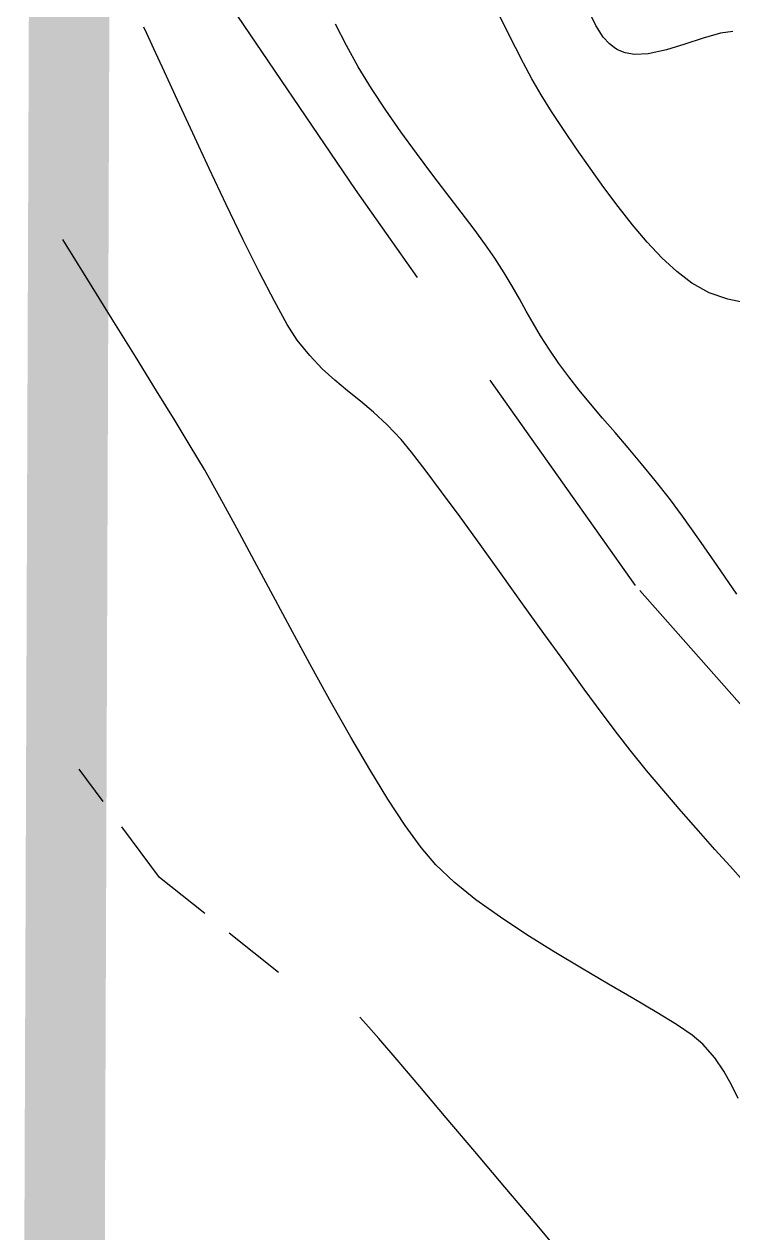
# Model space of a CAD drawing. Header units: feet. Extents: x 26064 to 27719, y 16802 to 28989.
# Drawn here: x 26246.7 to 26281.9, y 17525 to 17585.1 of the extents above; entities that cross this region are included whole.
import ezdxf

# ---------------------------------------------------------------- set-up
doc = ezdxf.new("R2010")
doc.units = ezdxf.units.FT
doc.header["$LTSCALE"] = 50
doc.header["$MEASUREMENT"] = 0
for name, pattern in [('DASHED', [0.75, 0.5, -0.25]), ('HIDDEN', [0.375, 0.25, -0.125]), ('HIDN25', [0.0938, 0.0625, -0.0313])]:
    doc.linetypes.add(name, pattern=pattern)
for name, color, linetype in [('CONT-MJR', 160, 'HIDDEN'), ('CONT-MNR', 55, 'HIDN25'), ('DEMO-UTILITY', 1, 'Continuous')]:
    doc.layers.add(name, color=color, linetype=linetype)

msp = doc.modelspace()

# ---------------------------------------------------------------- linework, layer by layer
at = {"layer": 'CONT-MJR', "color": 7}
for p, q in [((26263.15642, 17576.84205, 640), (26256.64535, 17586.45894, 640)), ((26277.06549, 17557.16073, 640), (26263.15642, 17576.84205, 640)), ((26285.55822, 17547.54385, 640), (26277.06549, 17557.16073, 640))]:
    msp.add_line(p, q, dxfattribs=at)
at = {"layer": 'CONT-MNR', "color": 7, "extrusion": (0.89515, 0.445764, 0)}
msp.add_line((26270.7062, 17584.67773, 638), (26270.30335, 17585.48671, 638), dxfattribs=at)
at = {"layer": 'CONT-MNR', "color": 7, "extrusion": (0.903966, 0.427604, 0)}
msp.add_line((26275.08869, 17584.98388, 637), (26274.67837, 17585.8513, 637), dxfattribs=at)
at = {"layer": 'CONT-MNR', "color": 7}
for p, q in [((26252.79608, 17584.59796, 641), (26252.64854, 17584.91427, 641)), ((26275.46138, 17584.41643, 637), (26275.08869, 17584.98388, 637)), ((26271.0989, 17583.89652, 638), (26270.7062, 17584.67773, 638)), ((26275.77344, 17584.07672, 637), (26275.46138, 17584.41643, 637)), ((26281.28274, 17584.60678, 637), (26280.42902, 17584.36592, 637)), ((26272.38324, 17581.55052, 638), (26271.92069, 17582.34981, 638)), ((26264.65962, 17580.78429, 639), (26263.94876, 17581.86335, 639)), ((26272.90252, 17580.71141, 638), (26272.38324, 17581.55052, 638)), ((26255.88769, 17577.89396, 641), (26255.06943, 17579.64545, 641)), ((26274.8101, 17577.90632, 638), (26274.14194, 17578.87028, 638)), ((26266.95052, 17577.62366, 639), (26266.1808, 17578.65075, 639)), ((26276.19997, 17575.99622, 638), (26275.49702, 17576.94215, 638)), ((26268.40667, 17575.71724, 639), (26267.69924, 17576.64125, 639)), ((26277.64314, 17574.23282, 638), (26276.91625, 17575.08696, 638)), ((26269.61642, 17574.0991, 639), (26269.0525, 17574.86529, 639)), ((26249.8586, 17572.36001, 642), (26248.61574, 17574.35297, 642)), ((26258.39557, 17572.71447, 641), (26257.58493, 17574.34678, 641)), ((26270.07813, 17573.43236, 639), (26269.61642, 17574.0991, 639)), ((26270.54341, 17572.70307, 639), (26270.07813, 17573.43236, 639)), ((26270.94457, 17572.03356, 639), (26270.54341, 17572.70307, 639)), ((26251.07399, 17570.40583, 642), (26249.8586, 17572.36001, 642)), ((26259.76999, 17570.14086, 641), (26259.13531, 17571.28527, 641)), ((26271.64404, 17570.79726, 639), (26271.30399, 17571.40468, 639)), ((26282.58187, 17571.18871, 638), (26281.64657, 17571.39263, 638)), ((26252.22647, 17568.54713, 642), (26251.07399, 17570.40583, 642)), ((26272.35555, 17569.57018, 639), (26271.9871, 17570.19215, 639)), ((26254.20085, 17565.34291, 642), (26253.28057, 17566.84059, 642)), ((26274.83885, 17566.18422, 639), (26274.27635, 17566.86515, 639)), ((26265.42044, 17564.41795, 641), (26264.72809, 17565.15086, 641)), ((26278.04991, 17562.37909, 639), (26277.36584, 17563.21523, 639)), ((26256.42139, 17561.5481, 642), (26255.64857, 17562.92393, 642)), ((26267.43621, 17561.81836, 641), (26266.6233, 17562.90541, 641)), ((26278.74813, 17561.49236, 639), (26278.04991, 17562.37909, 639)), ((26281.11988, 17558.15783, 639), (26280.21215, 17559.46698, 639)), ((26270.3926, 17557.7456, 641), (26269.34821, 17559.19583, 641)), ((26263.86701, 17548.01822, 642), (26262.92838, 17549.62185, 642)), ((26276.80044, 17548.97795, 641), (26276.17323, 17549.78382, 641)), ((26277.61854, 17547.97586, 641), (26276.80044, 17548.97795, 641)), ((26253.41392, 17542.65199, 643), (26249.43289, 17548.04388, 643)), ((26264.77098, 17546.54663, 642), (26263.86701, 17548.01822, 642)), ((26278.47468, 17546.95597, 641), (26277.61854, 17547.97586, 641)), ((26265.62798, 17545.24274, 642), (26264.77098, 17546.54663, 642)), ((26280.19789, 17544.96465, 641), (26279.34307, 17545.94374, 641)), ((26266.42571, 17544.14223, 642), (26265.62798, 17545.24274, 642)), ((26259.33381, 17537.93389, 643), (26253.41392, 17542.65199, 643)), ((26282.42294, 17542.48098, 641), (26281.76363, 17543.20779, 641)), ((26269.13652, 17541.54752, 642), (26268.05539, 17542.41995, 642)), ((26270.35295, 17540.67344, 642), (26269.13652, 17541.54752, 642)), ((26271.6624, 17539.80762, 642), (26270.35295, 17540.67344, 642)), ((26275.72596, 17537.35913, 642), (26274.39119, 17538.14053, 642)), ((26279.8807, 17534.81284, 642), (26279.10424, 17535.34265, 642)), ((26281.00207, 17533.69525, 642), (26280.41186, 17534.37078, 642)), ((26281.45644, 17533.02173, 642), (26281.00207, 17533.69525, 642)), ((26266.35825, 17532.25878, 643), (26265.22213, 17533.59547, 643)), ((26282.17379, 17531.67578, 642), (26281.829, 17532.34899, 642)), ((26269.08974, 17529.02871, 643), (26267.66534, 17530.71487, 643)), ((26270.57777, 17527.26525, 643), (26269.08974, 17529.02871, 643)), ((26272.07577, 17525.48948, 643), (26270.57777, 17527.26525, 643))]:
    msp.add_line(p, q, dxfattribs=at)
at = {"layer": 'CONT-MNR', "color": 7, "extrusion": (0.890694, 0.454603, 0)}
msp.add_line((26262.70992, 17583.99334, 639), (26262.16658, 17585.0579, 639), dxfattribs=at)
at = {"layer": 'CONT-MNR', "color": 7, "extrusion": (0.149416, -0.988774, 0)}
msp.add_line((26281.90175, 17584.70032, 637), (26281.28274, 17584.60678, 637), dxfattribs=at)
at = {"layer": 'CONT-MNR', "color": 7, "extrusion": (0.909685, 0.415299, 0)}
msp.add_line((26253.14611, 17583.83123, 641), (26252.79608, 17584.59796, 641), dxfattribs=at)
at = {"layer": 'CONT-MNR', "color": 7, "extrusion": (-0.317573, 0.948234, 0)}
msp.add_line((26280.42902, 17584.36592, 637), (26279.52188, 17584.06211, 637), dxfattribs=at)
at = {"layer": 'CONT-MNR', "color": 7, "extrusion": (0.909691, 0.415287, 0)}
msp.add_line((26253.66447, 17582.69578, 641), (26253.14611, 17583.83123, 641), dxfattribs=at)
at = {"layer": 'CONT-MNR', "color": 7, "extrusion": (0.874586, 0.48487, 0)}
msp.add_line((26263.29813, 17582.93236, 639), (26262.70992, 17583.99334, 639), dxfattribs=at)
at = {"layer": 'CONT-MNR', "color": 7, "extrusion": (0.88784, 0.460153, 0)}
msp.add_line((26271.49815, 17583.12618, 638), (26271.0989, 17583.89652, 638), dxfattribs=at)
at = {"layer": 'CONT-MNR', "color": 7, "extrusion": (0.625829, 0.77996, 0)}
msp.add_line((26275.99934, 17583.89547, 637), (26275.77344, 17584.07672, 637), dxfattribs=at)
at = {"layer": 'CONT-MNR', "color": 7, "extrusion": (-0.539966, -0.841687, 0)}
msp.add_line((26276.11811, 17583.81927, 637), (26275.99934, 17583.89547, 637), dxfattribs=at)
at = {"layer": 'CONT-MNR', "color": 7, "extrusion": (-0.468605, -0.883408, 0)}
msp.add_line((26276.25669, 17583.74576, 637), (26276.11811, 17583.81927, 637), dxfattribs=at)
at = {"layer": 'CONT-MNR', "color": 7, "extrusion": (-0.349617, -0.936893, 0)}
msp.add_line((26276.54898, 17583.63669, 637), (26276.25669, 17583.74576, 637), dxfattribs=at)
at = {"layer": 'CONT-MNR', "color": 7, "extrusion": (-0.163886, -0.986479, 0)}
msp.add_line((26277.02073, 17583.55831, 637), (26276.54898, 17583.63669, 637), dxfattribs=at)
at = {"layer": 'CONT-MNR', "color": 7, "extrusion": (0.040801, -0.999167, 0)}
msp.add_line((26277.69915, 17583.58602, 637), (26277.02073, 17583.55831, 637), dxfattribs=at)
at = {"layer": 'CONT-MNR', "color": 7, "extrusion": (0.205931, -0.978566, 0)}
msp.add_line((26278.59928, 17583.77544, 637), (26277.69915, 17583.58602, 637), dxfattribs=at)
at = {"layer": 'CONT-MNR', "color": 7, "extrusion": (0.296718, -0.954965, 0)}
msp.add_line((26279.52188, 17584.06211, 637), (26278.59928, 17583.77544, 637), dxfattribs=at)
at = {"layer": 'CONT-MNR', "color": 7, "extrusion": (0.854224, 0.519905, 0)}
msp.add_line((26263.94876, 17581.86335, 639), (26263.29813, 17582.93236, 639), dxfattribs=at)
at = {"layer": 'CONT-MNR', "color": 7, "extrusion": (0.878338, 0.478039, 0)}
msp.add_line((26271.92069, 17582.34981, 638), (26271.49815, 17583.12618, 638), dxfattribs=at)
at = {"layer": 'CONT-MNR', "color": 7, "extrusion": (0.908939, 0.416929, 0)}
msp.add_line((26254.31696, 17581.27329, 641), (26253.66447, 17582.69578, 641), dxfattribs=at)
at = {"layer": 'CONT-MNR', "color": 7, "extrusion": (0.907714, 0.41959, 0)}
msp.add_line((26255.06943, 17579.64545, 641), (26254.31696, 17581.27329, 641), dxfattribs=at)
at = {"layer": 'CONT-MNR', "color": 7, "extrusion": (0.819954, 0.572429, 0)}
msp.add_line((26265.4104, 17579.70886, 639), (26264.65962, 17580.78429, 639), dxfattribs=at)
at = {"layer": 'CONT-MNR', "color": 7, "extrusion": (0.833972, 0.551807, 0)}
msp.add_line((26273.49526, 17579.81558, 638), (26272.90252, 17580.71141, 638), dxfattribs=at)
at = {"layer": 'CONT-MNR', "color": 7, "extrusion": (0.80842, 0.588606, 0)}
msp.add_line((26266.1808, 17578.65075, 639), (26265.4104, 17579.70886, 639), dxfattribs=at)
at = {"layer": 'CONT-MNR', "color": 7, "extrusion": (0.825349, 0.564624, 0)}
msp.add_line((26274.14194, 17578.87028, 638), (26273.49526, 17579.81558, 638), dxfattribs=at)
at = {"layer": 'CONT-MNR', "color": 7, "extrusion": (0.903667, 0.428235, 0)}
msp.add_line((26256.73758, 17576.10051, 641), (26255.88769, 17577.89396, 641), dxfattribs=at)
at = {"layer": 'CONT-MNR', "color": 7, "extrusion": (0.795343, 0.60616, 0)}
msp.add_line((26267.69924, 17576.64125, 639), (26266.95052, 17577.62366, 639), dxfattribs=at)
at = {"layer": 'CONT-MNR', "color": 7, "extrusion": (0.814443, 0.580244, 0)}
msp.add_line((26275.49702, 17576.94215, 638), (26274.8101, 17577.90632, 638), dxfattribs=at)
at = {"layer": 'CONT-MNR', "color": 7, "extrusion": (0.900407, 0.435049, 0)}
msp.add_line((26257.58493, 17574.34678, 641), (26256.73758, 17576.10051, 641), dxfattribs=at)
at = {"layer": 'CONT-MNR', "color": 7, "extrusion": (0.796906, 0.604104, 0)}
msp.add_line((26269.0525, 17574.86529, 639), (26268.40667, 17575.71724, 639), dxfattribs=at)
at = {"layer": 'CONT-MNR', "color": 7, "extrusion": (0.785536, 0.618815, 0)}
msp.add_line((26276.91625, 17575.08696, 638), (26276.19997, 17575.99622, 638), dxfattribs=at)
at = {"layer": 'CONT-MNR', "color": 7, "extrusion": (0.728145, 0.685423, 0)}
msp.add_line((26278.37791, 17573.45225, 638), (26277.64314, 17574.23282, 638), dxfattribs=at)
at = {"layer": 'CONT-MNR', "color": 7, "extrusion": (-0.681231, -0.732069, 0)}
msp.add_line((26279.11786, 17572.76369, 638), (26278.37791, 17573.45225, 638), dxfattribs=at)
at = {"layer": 'CONT-MNR', "color": 7, "extrusion": (0.888091, 0.459668, 0)}
msp.add_line((26259.13531, 17571.28527, 641), (26258.39557, 17572.71447, 641), dxfattribs=at)
at = {"layer": 'CONT-MNR', "color": 7, "extrusion": (0.614393, 0.789, 0)}
msp.add_line((26279.86026, 17572.18558, 638), (26279.11786, 17572.76369, 638), dxfattribs=at)
at = {"layer": 'CONT-MNR', "color": 7, "extrusion": (0.48299, 0.875626, 0)}
msp.add_line((26280.72953, 17571.7061, 638), (26279.86026, 17572.18558, 638), dxfattribs=at)
at = {"layer": 'CONT-MNR', "color": 7, "extrusion": (0.868209, 0.496198, 0)}
msp.add_line((26271.30399, 17571.40468, 639), (26270.94457, 17572.03356, 639), dxfattribs=at)
at = {"layer": 'CONT-MNR', "color": 7, "extrusion": (-0.32345, -0.946245, 0)}
msp.add_line((26281.64657, 17571.39263, 638), (26280.72953, 17571.7061, 638), dxfattribs=at)
at = {"layer": 'CONT-MNR', "color": 7, "extrusion": (0.86992, 0.493193, 0)}
msp.add_line((26271.9871, 17570.19215, 639), (26271.64404, 17570.79726, 639), dxfattribs=at)
at = {"layer": 'CONT-MNR', "color": 7, "extrusion": (0.84346, 0.537192, 0)}
msp.add_line((26260.26544, 17569.36295, 641), (26259.76999, 17570.14086, 641), dxfattribs=at)
at = {"layer": 'CONT-MNR', "color": 7, "extrusion": (0.781221, 0.624255, 0)}
msp.add_line((26260.88592, 17568.58645, 641), (26260.26544, 17569.36295, 641), dxfattribs=at)
at = {"layer": 'CONT-MNR', "color": 7, "extrusion": (0.845114, 0.534586, 0)}
msp.add_line((26272.77177, 17568.91219, 639), (26272.35555, 17569.57018, 639), dxfattribs=at)
at = {"layer": 'CONT-MNR', "color": 7, "extrusion": (0.850783, 0.525517, 0)}
msp.add_line((26253.28057, 17566.84059, 642), (26252.22647, 17568.54713, 642), dxfattribs=at)
at = {"layer": 'CONT-MNR', "color": 7, "extrusion": (0.725063, 0.688683, 0)}
msp.add_line((26261.50635, 17567.93324, 641), (26260.88592, 17568.58645, 641), dxfattribs=at)
at = {"layer": 'CONT-MNR', "color": 7, "extrusion": (0.826168, 0.563423, 0)}
msp.add_line((26273.25813, 17568.19902, 639), (26272.77177, 17568.91219, 639), dxfattribs=at)
at = {"layer": 'CONT-MNR', "color": 7, "extrusion": (0.673856, 0.738863, 0)}
msp.add_line((26262.13017, 17567.36431, 641), (26261.50635, 17567.93324, 641), dxfattribs=at)
at = {"layer": 'CONT-MNR', "color": 7, "extrusion": (0.804716, 0.59366, 0)}
msp.add_line((26273.74831, 17567.53458, 639), (26273.25813, 17568.19902, 639), dxfattribs=at)
at = {"layer": 'CONT-MNR', "color": 7, "extrusion": (0.638848, 0.769333, 0)}
msp.add_line((26262.76081, 17566.84063, 641), (26262.13017, 17567.36431, 641), dxfattribs=at)
at = {"layer": 'CONT-MNR', "color": 7, "extrusion": (0.785148, 0.619309, 0)}
msp.add_line((26274.27635, 17566.86515, 639), (26273.74831, 17567.53458, 639), dxfattribs=at)
at = {"layer": 'CONT-MNR', "color": 7, "extrusion": (-0.628188, -0.778062, 0)}
msp.add_line((26263.40172, 17566.32317, 641), (26262.76081, 17566.84063, 641), dxfattribs=at)
at = {"layer": 'CONT-MNR', "color": 7, "extrusion": (-0.643448, -0.76549, 0)}
msp.add_line((26264.05633, 17565.77293, 641), (26263.40172, 17566.32317, 641), dxfattribs=at)
at = {"layer": 'CONT-MNR', "color": 7, "extrusion": (0.762216, 0.647323, 0)}
msp.add_line((26275.43243, 17565.48528, 639), (26274.83885, 17566.18422, 639), dxfattribs=at)
at = {"layer": 'CONT-MNR', "color": 7, "extrusion": (-0.679448, -0.733723, 0)}
msp.add_line((26264.72809, 17565.15086, 641), (26264.05633, 17565.77293, 641), dxfattribs=at)
at = {"layer": 'CONT-MNR', "color": 7, "extrusion": (0.758651, 0.651497, 0)}
msp.add_line((26276.05372, 17564.76181, 639), (26275.43243, 17565.48528, 639), dxfattribs=at)
at = {"layer": 'CONT-MNR', "color": 7, "extrusion": (0.853886, 0.520459, 0)}
msp.add_line((26254.95186, 17564.11078, 642), (26254.20085, 17565.34291, 642), dxfattribs=at)
at = {"layer": 'CONT-MNR', "color": 7, "extrusion": (0.771023, 0.636807, 0)}
msp.add_line((26265.94226, 17563.78614, 641), (26265.42044, 17564.41795, 641), dxfattribs=at)
at = {"layer": 'CONT-MNR', "color": 7, "extrusion": (0.759817, 0.650137, 0)}
msp.add_line((26276.69931, 17564.0073, 639), (26276.05372, 17564.76181, 639), dxfattribs=at)
at = {"layer": 'CONT-MNR', "color": 7, "extrusion": (0.862389, 0.506246, 0)}
msp.add_line((26255.64857, 17562.92393, 642), (26254.95186, 17564.11078, 642), dxfattribs=at)
at = {"layer": 'CONT-MNR', "color": 7, "extrusion": (0.79108, 0.611713, 0)}
msp.add_line((26266.6233, 17562.90541, 641), (26265.94226, 17563.78614, 641), dxfattribs=at)
at = {"layer": 'CONT-MNR', "color": 7, "extrusion": (0.76514, 0.643864, 0)}
msp.add_line((26277.36584, 17563.21523, 639), (26276.69931, 17564.0073, 639), dxfattribs=at)
at = {"layer": 'CONT-MNR', "color": 7, "extrusion": (0.877282, 0.479975, 0)}
msp.add_line((26257.25801, 17560.01895, 642), (26256.42139, 17561.5481, 642), dxfattribs=at)
at = {"layer": 'CONT-MNR', "color": 7, "extrusion": (0.806338, 0.591455, 0)}
msp.add_line((26268.35363, 17560.56763, 641), (26267.43621, 17561.81836, 641), dxfattribs=at)
at = {"layer": 'CONT-MNR', "color": 7, "extrusion": (0.803492, 0.595316, 0)}
msp.add_line((26279.40866, 17560.60085, 639), (26278.74813, 17561.49236, 639), dxfattribs=at)
at = {"layer": 'CONT-MNR', "color": 7, "extrusion": (0.809602, 0.586979, 0)}
msp.add_line((26269.34821, 17559.19583, 641), (26268.35363, 17560.56763, 641), dxfattribs=at)
at = {"layer": 'CONT-MNR', "color": 7, "extrusion": (0.815912, 0.578177, 0)}
msp.add_line((26280.21215, 17559.46698, 639), (26279.40866, 17560.60085, 639), dxfattribs=at)
at = {"layer": 'CONT-MNR', "color": 7, "extrusion": (0.880163, 0.474671, 0)}
msp.add_line((26258.14613, 17558.37215, 642), (26257.25801, 17560.01895, 642), dxfattribs=at)
at = {"layer": 'CONT-MNR', "color": 7, "extrusion": (0.881231, 0.472686, 0)}
msp.add_line((26259.07344, 17556.64337, 642), (26258.14613, 17558.37215, 642), dxfattribs=at)
at = {"layer": 'CONT-MNR', "color": 7, "extrusion": (0.812339, 0.583185, 0)}
msp.add_line((26271.45945, 17556.25955, 641), (26270.3926, 17557.7456, 641), dxfattribs=at)
at = {"layer": 'CONT-MNR', "color": 7, "extrusion": (0.824367, 0.566056, 0)}
msp.add_line((26282.09312, 17556.74046, 639), (26281.11988, 17558.15783, 639), dxfattribs=at)
at = {"layer": 'CONT-MNR', "color": 7, "extrusion": (0.880809, 0.473472, 0)}
msp.add_line((26260.02762, 17554.86828, 642), (26259.07344, 17556.64337, 642), dxfattribs=at)
at = {"layer": 'CONT-MNR', "color": 7, "extrusion": (0.812342, 0.583182, 0)}
msp.add_line((26272.5214, 17554.7803, 641), (26271.45945, 17556.25955, 641), dxfattribs=at)
at = {"layer": 'CONT-MNR', "color": 7, "extrusion": (0.878985, 0.476849, 0)}
msp.add_line((26260.99638, 17553.08255, 642), (26260.02762, 17554.86828, 642), dxfattribs=at)
at = {"layer": 'CONT-MNR', "color": 7, "extrusion": (0.81147, 0.584394, 0)}
msp.add_line((26273.55111, 17553.35048, 641), (26272.5214, 17554.7803, 641), dxfattribs=at)
at = {"layer": 'CONT-MNR', "color": 7, "extrusion": (0.875662, 0.482925, 0)}
msp.add_line((26261.9674, 17551.32185, 642), (26260.99638, 17553.08255, 642), dxfattribs=at)
at = {"layer": 'CONT-MNR', "color": 7, "extrusion": (0.809545, 0.587058, 0)}
msp.add_line((26274.52122, 17552.01271, 641), (26273.55111, 17553.35048, 641), dxfattribs=at)
at = {"layer": 'CONT-MNR', "color": 7, "extrusion": (0.80612, 0.591751, 0)}
msp.add_line((26275.40438, 17550.80962, 641), (26274.52122, 17552.01271, 641), dxfattribs=at)
at = {"layer": 'CONT-MNR', "color": 7, "extrusion": (0.870539, 0.492099, 0)}
msp.add_line((26262.92838, 17549.62185, 642), (26261.9674, 17551.32185, 642), dxfattribs=at)
at = {"layer": 'CONT-MNR', "color": 7, "extrusion": (0.800184, 0.599755, 0)}
msp.add_line((26276.17323, 17549.78382, 641), (26275.40438, 17550.80962, 641), dxfattribs=at)
at = {"layer": 'CONT-MNR', "color": 7, "extrusion": (0.758976, 0.651119, 0)}
msp.add_line((26279.34307, 17545.94374, 641), (26278.47468, 17546.95597, 641), dxfattribs=at)
at = {"layer": 'CONT-MNR', "color": 7, "extrusion": (0.748516, 0.663116, 0)}
msp.add_line((26281.01334, 17544.04418, 641), (26280.19789, 17544.96465, 641), dxfattribs=at)
at = {"layer": 'CONT-MNR', "color": 7, "extrusion": (0.7646, 0.644505, 0)}
msp.add_line((26267.15186, 17543.28078, 642), (26266.42571, 17544.14223, 642), dxfattribs=at)
at = {"layer": 'CONT-MNR', "color": 7, "extrusion": (0.744381, 0.667755, 0)}
msp.add_line((26281.76363, 17543.20779, 641), (26281.01334, 17544.04418, 641), dxfattribs=at)
at = {"layer": 'CONT-MNR', "color": 7, "extrusion": (-0.689792, -0.724008, 0)}
msp.add_line((26268.05539, 17542.41995, 642), (26267.15186, 17543.28078, 642), dxfattribs=at)
at = {"layer": 'CONT-MNR', "color": 7, "extrusion": (-0.528877, -0.848698, 0)}
msp.add_line((26273.02258, 17538.96001, 642), (26271.6624, 17539.80762, 642), dxfattribs=at)
at = {"layer": 'CONT-MNR', "color": 7, "extrusion": (0.513715, 0.857961, 0)}
msp.add_line((26274.39119, 17538.14053, 642), (26273.02258, 17538.96001, 642), dxfattribs=at)
at = {"layer": 'CONT-MNR', "color": 7, "extrusion": (-0.503466, -0.864015, 0)}
msp.add_line((26276.98458, 17536.62572, 642), (26275.72596, 17537.35913, 642), dxfattribs=at)
at = {"layer": 'CONT-MNR', "color": 7, "extrusion": (-0.509692, -0.860357, 0)}
msp.add_line((26278.12477, 17535.95025, 642), (26276.98458, 17536.62572, 642), dxfattribs=at)
at = {"layer": 'CONT-MNR', "color": 7, "extrusion": (0.733628, 0.679551, 0)}
msp.add_line((26263.67748, 17535.38726, 643), (26263.37627, 17535.71243, 643), dxfattribs=at)
at = {"layer": 'CONT-MNR', "color": 7, "extrusion": (-0.527147, -0.849774, 0)}
msp.add_line((26279.10424, 17535.34265, 642), (26278.12477, 17535.95025, 642), dxfattribs=at)
at = {"layer": 'CONT-MNR', "color": 7, "extrusion": (0.754231, 0.656609, 0)}
msp.add_line((26264.31065, 17534.65995, 643), (26263.67748, 17535.38726, 643), dxfattribs=at)
at = {"layer": 'CONT-MNR', "color": 7, "extrusion": (0.759586, 0.650407, 0)}
msp.add_line((26265.22213, 17533.59547, 643), (26264.31065, 17534.65995, 643), dxfattribs=at)
at = {"layer": 'CONT-MNR', "color": 7, "extrusion": (0.639702, 0.768623, 0)}
msp.add_line((26280.41186, 17534.37078, 642), (26279.8807, 17534.81284, 642), dxfattribs=at)
at = {"layer": 'CONT-MNR', "color": 7, "extrusion": (0.874809, 0.484468, 0)}
msp.add_line((26281.829, 17532.34899, 642), (26281.45644, 17533.02173, 642), dxfattribs=at)
at = {"layer": 'CONT-MNR', "color": 7, "extrusion": (0.763214, 0.646145, 0)}
msp.add_line((26267.66534, 17530.71487, 643), (26266.35825, 17532.25878, 643), dxfattribs=at)
at = {"layer": 'CONT-MNR', "color": 7, "extrusion": (0.764197, 0.644983, 0)}
msp.add_line((26273.53008, 17523.76637, 643), (26272.07577, 17525.48948, 643), dxfattribs=at)
at = {"layer": 'DEMO-UTILITY', "color": 1, "linetype": 'DASHED', "const_width": 4}
msp.add_lwpolyline([(26250.28265, 17953.19357), (26248.70065, 17522.7369), (26252.2183, 17514.03383), (26258.73259, 17512.75053), (26258.83681, 17502.75334), (26554.08333, 17501.68938), (26551.80235, 16901.98887)], dxfattribs=at)

doc.saveas('drawing.dxf')
